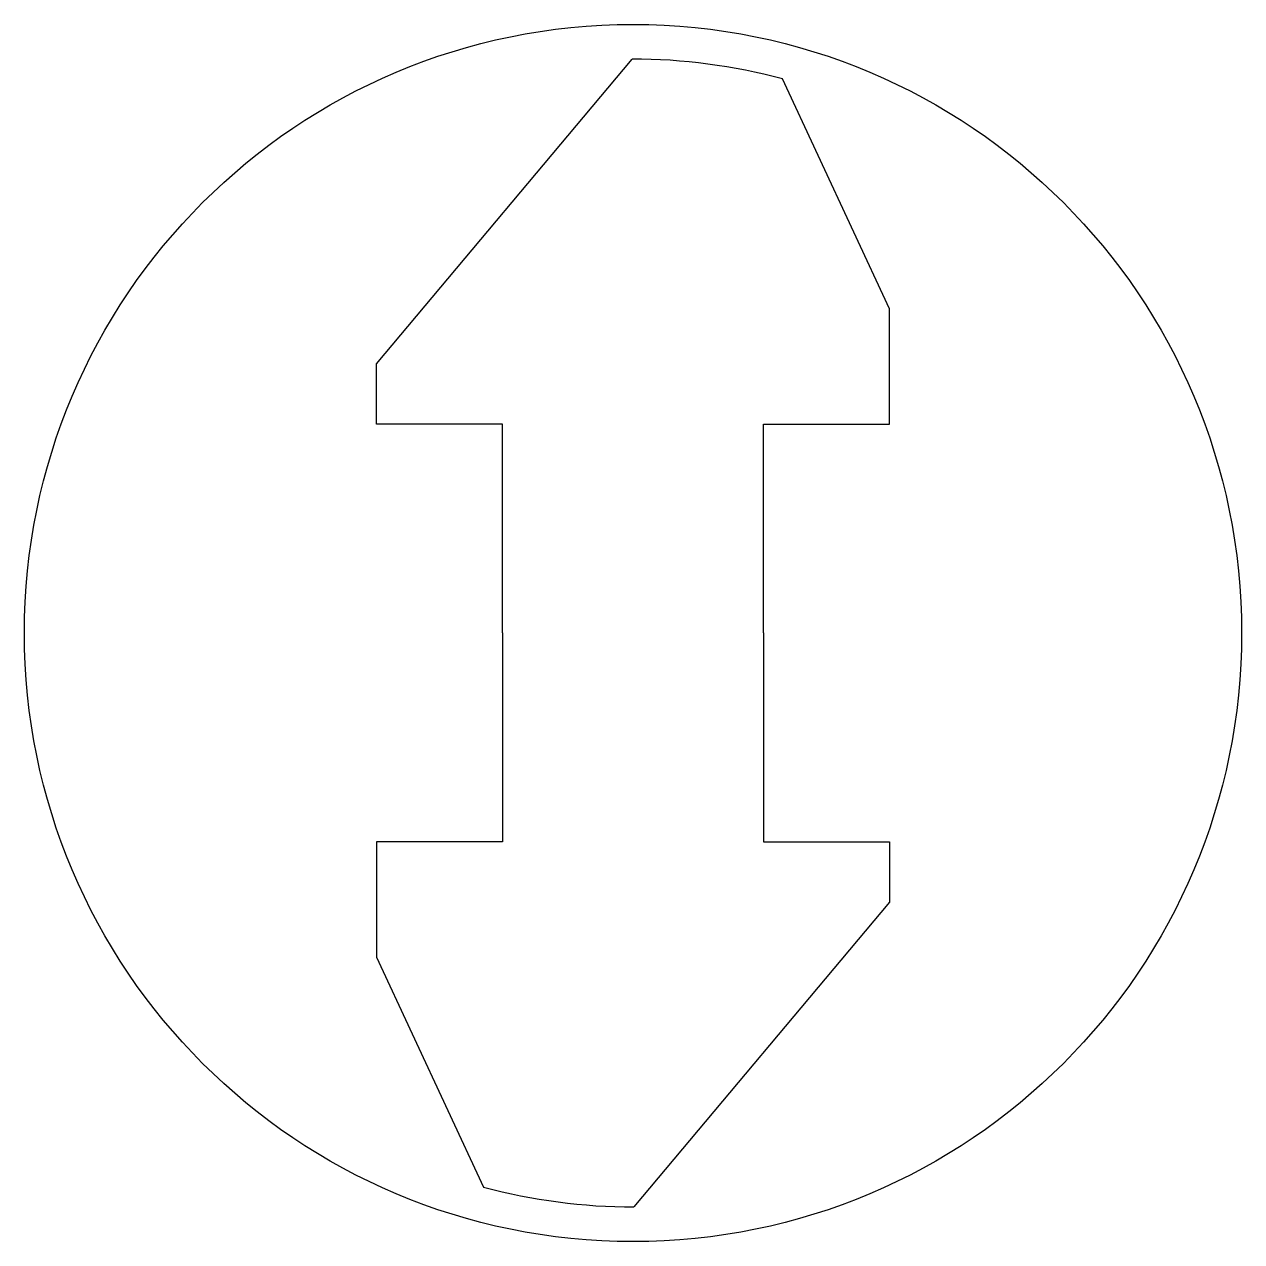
# Model space of a CAD drawing. Header units: millimetres. Extents: x -3.5 to 3.5, y -3.5 to 3.5.
import ezdxf

# ---------------------------------------------------------------- set-up
doc = ezdxf.new("R2010")
doc.units = ezdxf.units.MM
doc.layers.get('0').update_dxf_attribs({"linetype": 'CONTINUOUS'})

msp = doc.modelspace()

# ---------------------------------------------------------------- linework, layer by layer
for p, q in [((-1.475, 1.5481), (-0.005, 3.3)), ((1.475, 1.865), (0.8589, 3.1863)), ((1.475, 1.2), (1.475, 1.865)), ((-1.475, 1.2), (-1.475, 1.5481)), ((-0.75, 1.2), (-1.475, 1.2)), ((-0.75, 0), (-0.75, 1.2)), ((0.75, 0), (0.75, 1.2)), ((0.75, 1.2), (1.475, 1.2)), ((-0.75, 0), (-0.75, -1.2)), ((0.75, 0), (0.75, -1.2)), ((-0.75, -1.2), (-1.475, -1.2)), ((-1.475, -1.2), (-1.475, -1.865)), ((0.75, -1.2), (1.475, -1.2)), ((1.475, -1.2), (1.475, -1.5481)), ((1.475, -1.5481), (0.005, -3.3)), ((-1.475, -1.865), (-0.8589, -3.1863))]:
    msp.add_line(p, q)
msp.add_circle((0, 0), 3.5)
for start, end in [(74.9138, 90.0862), (254.9138, 270.0862)]:
    msp.add_arc((0, 0), 3.3, start, end)

doc.saveas('drawing.dxf')
